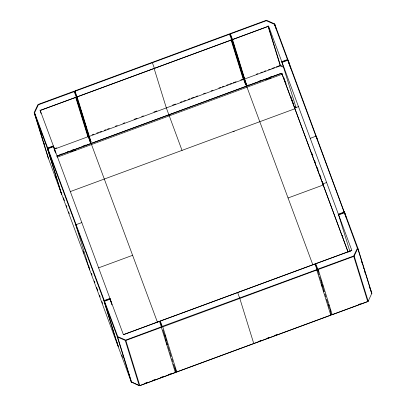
<?xml version="1.0" encoding="UTF-8"?>
<svg xmlns="http://www.w3.org/2000/svg" width="406" height="406" viewBox="0 0 406 406"><rect width="100%" height="100%" fill="white"/><g stroke="black" fill="none" stroke-linecap="round" stroke-linejoin="round"><path stroke-width="0.61" d="M371.764 293.431L371.739 293.005A0.751 0.736 -17.2 0 1 371.713 293.568L368.171 301.211A0.751 0.736 -17.2 0 1 367.75 301.597L332.204 314.706A0.751 0.736 -17.2 0 1 331.245 314.274L330.799 315.223L176.777 372.023L175.818 371.597A0.751 0.736 -17.2 0 1 175.372 372.546L139.826 385.654A0.751 0.736 -17.2 0 1 139.253 385.634L131.605 382.198A0.751 0.736 -17.2 0 1 131.219 381.787L118.258 346.836M61.641 194.104L61.707 193.814M34.611 112.726L38.387 104.768L74.202 91.67L76.333 97.12L90.299 142.237L91.04 141.968L77.008 96.537M48.228 158.117L34.241 112.924A0.751 0.736 -17.2 0 1 34.266 112.36L37.829 104.789A0.751 0.736 -17.2 0 1 38.25 104.403L73.796 91.294A0.751 0.736 -17.2 0 1 74.755 91.726L76.704 96.983L91.507 144.541L157.396 322.115M315.305 263.829L317.253 269.082A0.751 0.736 -17.2 0 0 318.213 269.513L353.758 256.404A0.751 0.736 -17.2 0 0 354.179 256.019L357.747 248.447A0.751 0.736 -17.2 0 0 357.772 247.883L344.831 213.003A0.751 0.736 -17.2 0 0 343.872 212.571L338.518 214.546M89.102 136.446L243.326 79.459L243.778 79.662L245.726 84.915L246.467 84.646L232.394 39.088M161.446 326.805L125.703 340.096L117.786 336.655L104.657 301.577L104.87 301.13L110.224 299.156M161.385 326.992L159.507 321.283L123.404 334.681L40.204 110.442L268.63 26.197L351.829 250.436L315.675 263.692L317.812 269.137L353.626 256.039L357.392 248.289L344.461 213.14L344.004 212.937L338.65 214.911M176.478 372.003L331.017 315.005M245.726 84.915L231.76 39.793L229.486 34.317L75.338 91.142L75.125 91.589L77.074 96.846M244.615 79.008L280.277 65.833L283.89 67.34M179.021 314.168L160.248 321.014L162.268 326.378L316.675 269.665L316.888 269.219L314.934 263.961L179.609 313.955M74.755 91.726A0.751 0.736 -17.2 0 1 75.201 90.777L229.223 33.972A0.751 0.736 -17.2 0 1 230.182 34.403L232.13 39.661L246.609 86.168M76.358 97.191L40.204 110.442M77.094 96.917L231.785 39.869M232.521 39.595L268.63 26.197M34.241 112.924L47.182 147.804A0.751 0.736 -17.2 0 0 48.141 148.236L53.496 146.261L55.617 153.052M281.921 62.016L287.275 60.042A0.751 0.736 -17.2 0 1 288.235 60.474L345.42 215.185M53.628 146.627L48.273 148.601L48.065 149.048L104.144 300.196L104.601 300.399L109.955 298.425L111.944 304.85M282.058 62.382L287.412 60.408L287.864 60.611L343.948 211.759L343.735 212.206L338.381 214.18L350.023 251.796M48.065 149.048L47.695 149.185L61.682 194.378L61.616 194.032A0.751 0.736 -17.2 0 1 61.869 193.5M287.864 60.611L288.235 60.474L290.625 68.193M54.998 148.5L56.662 147.885M92.132 134.807L93.908 134.153M96.755 133.102L98.506 132.457M99.83 131.965L101.612 131.311M104.337 130.306L106.088 129.661M107.534 129.128L109.31 128.469M115.421 126.215L117.172 125.571M123.008 123.419L124.759 122.774M134.092 119.334L137.01 118.258M141.679 116.532L143.425 115.888M153.93 112.015L156.843 110.939M172.596 105.129L175.514 104.053M180.396 102.256L182.172 101.596M183.685 101.043L185.43 100.399M188.1 99.414L189.876 98.759M191.267 98.247L194.185 97.171M195.799 96.572L197.575 95.917M203.502 93.735L205.279 93.075M211.105 90.929L212.977 90.239M218.9 88.051L220.681 87.397M222.189 86.843L223.939 86.194M226.604 85.214L228.38 84.56M229.771 84.042L231.521 83.397M233.12 82.809L236.084 81.718M240.819 79.967L242.605 79.312M256.257 74.278L257.927 73.659M260.703 72.638L262.367 72.024M264.032 71.405L265.702 70.791M268.478 69.771L270.142 69.157M271.812 68.538L274.588 67.518M276.253 66.904L280.14 65.467M54.13 149.235L87.899 136.781L88.351 136.984L90.299 142.237M59.905 154.615L61.636 153.975M67.406 151.849L69.137 151.21M72.019 150.149L73.75 149.51M82.976 146.109L85.859 145.043M247.051 85.595L248.782 84.956M259.16 81.129L260.891 80.489M270.117 77.089L271.847 76.45M56.561 156.183L281.191 73.339A0.594 0.579 -17.2 0 1 281.947 73.679L348.16 252.146M57.124 156.056L281.211 73.41A0.594 0.579 -17.2 0 1 281.967 73.75M70.832 151.758L72.451 151.159M74.075 150.56L75.694 149.961M265.722 79.88L267.346 79.282M268.965 78.683L270.589 78.084M57.485 157.092L281.536 74.46A0.594 0.579 -17.2 0 1 282.292 74.8L347.978 251.827M295.888 107.138L294.543 107.636L294.893 108.757L70.324 191.576M295.756 106.773L296.025 107.504L298.699 106.514M233.064 131.64L234.252 131.199M326.358 182.604L322.841 183.898L323.191 185.019L288.032 197.986M98.622 267.843L132.605 255.308M104.144 300.196L103.774 300.333L117.765 345.526L61.616 194.032M343.948 211.759L344.318 211.622A0.751 0.736 -17.2 0 1 343.872 212.571M48.141 148.236A0.751 0.736 -17.2 0 0 47.695 149.185L103.774 300.333A0.751 0.736 -17.2 0 0 104.733 300.765L110.087 298.791L111.701 303.998M104.733 300.765A0.751 0.736 -17.2 0 0 104.286 301.714L117.232 336.594A0.751 0.736 -17.2 0 0 117.618 337.01L125.266 340.441A0.751 0.736 -17.2 0 0 125.84 340.461L161.38 327.353A0.751 0.736 -17.2 0 0 161.827 326.404L159.878 321.151M145.003 383.254L147.962 382.163M152.702 380.412L155.665 379.321M160.406 377.57L163.364 376.479M168.104 374.733L171.068 373.642M259.556 341.004L261.332 340.35M267.255 338.162L269.031 337.508M274.958 335.326L277.917 334.234M358.706 304.439L360.482 303.784M243.488 79.119L243.783 79.185M289.514 64.879L287.722 59.093L274.781 24.213A0.751 0.736 -17.2 0 0 274.395 23.802L266.747 20.366A0.751 0.736 -17.2 0 0 266.174 20.346L230.628 33.454A0.751 0.736 -17.2 0 0 230.182 34.403M280.713 65.488L282.145 66.132M131.458 382.056L131.585 382.127A0.751 0.736 -17.2 0 1 131.199 381.716L139.233 385.563A0.751 0.736 -17.2 0 0 139.806 385.583L175.346 372.475A0.751 0.736 -17.2 0 0 175.798 371.526L173.469 364.004M118.151 345.937L117.745 345.455L117.887 345.689A0.751 0.736 -17.2 0 0 118.425 345.932M369.171 286.098L371.759 293.076A0.751 0.736 -17.2 0 1 371.734 293.639L357.747 248.447M283.809 77.576L284.439 79.271M284.647 80.012L285.306 81.794M285.489 82.103L286.118 83.798M290.737 96.252L291.366 97.947M291.995 99.648L293.02 102.586M293.183 103.033L293.812 104.728M294.345 106.149L295.005 107.93M311.828 153.092L312.924 156.046M314.68 160.776L315.335 162.552M317.091 167.277L318.187 170.236M319.943 174.966L321.039 177.919M322.359 181.467L323.014 183.243M342.319 235.267L342.974 237.043M232.501 39.524L230.552 34.266L230.765 33.82L266.306 20.711L274.339 24.233L287.352 59.23L287.138 59.682L281.784 61.656L296.025 107.504M229.223 33.972L229.36 34.337M316.675 269.665L330.799 315.223M245.006 80.703L245.331 81.581M245.493 82.017L246.467 84.646M312.823 264.793L246.589 86.097M152.214 62.377L154.442 68.391M75.201 90.777L75.338 91.142M162.654 326.47L176.777 372.023M89.092 136.71L89.416 137.588M89.579 138.025L91.04 141.968M55.262 175.93L55.911 177.676M63.346 197.712L64.442 200.665M66.193 205.39L66.853 207.161M68.604 211.881L69.259 213.652M83.281 251.441L83.941 253.212M86.128 259.119L86.788 260.891M88.538 265.61L89.198 267.381M91.386 273.289L92.045 275.06M94.233 280.962L94.892 282.733M96.643 287.458L97.739 290.412M99.49 295.132L100.15 296.903M101.901 301.628L102.561 303.399M116.578 341.187L117.238 342.958M121.861 355.417L122.505 357.163M128.763 374.022L129.412 375.768M48.162 157.761L61.169 192.997A0.751 0.736 -17.2 0 0 61.56 193.408M357.772 247.883L371.759 293.076M361.538 261.373L362.071 263.108M363.147 266.575L363.68 268.305M364.755 271.771L365.288 273.502M344.831 213.003L346.617 218.788M354.179 256.019L368.171 301.211M353.758 256.404L367.75 301.597M351.829 250.436L123.404 334.681M317.578 140.258L316.274 136.046L310.24 138.355M274.781 24.213L276.39 29.42M274.395 23.802L274.933 25.537M268.209 25.989L280.546 65.838M267.94 25.979L280.277 65.833M281.947 73.679L282.292 74.8M281.13 73.222L281.536 74.46M318.213 269.513L332.204 314.706M318.005 270.173L318.543 271.903M321.222 280.566L321.76 282.297M322.476 284.611L323.014 286.342M328.555 304.246L329.088 305.982M330.164 309.443L330.697 311.179M317.614 270.239L319.045 274.867M319.583 276.603L320.836 280.653M321.197 281.81L324.242 291.64M324.957 293.954L325.851 296.847M326.566 299.161L327.82 303.211M328.18 304.368L328.718 306.104M328.896 306.682L329.611 308.996M330.149 310.732L331.225 314.203A0.751 0.736 -17.2 0 1 330.778 315.152L330.788 315.188M321.735 284.885L322.273 286.616M323.343 290.082L323.881 291.812M233.257 43.006L234.15 45.893M236.114 52.242L237.013 55.13M237.723 57.444L239.87 64.371M240.585 66.685L241.479 69.573M242.194 71.882L243.087 74.77M243.803 77.079L244.341 78.81M244.148 79.525L244.158 79.561A0.751 0.736 -17.2 0 0 244.006 79.292M231.445 39.808L243.778 79.662M231.029 39.737L243.326 79.459M253.786 343.623L239.799 298.43L237.617 292.559M182.045 150.453L166.313 107.859L154.041 68.218M164.902 335.001L165.44 336.731M166.155 339.046L166.688 340.776M175.093 367.922L175.986 370.81M162.902 329.875L165.947 339.71M166.485 341.441L167.561 344.912M168.094 346.648L168.815 348.962M168.992 349.541L169.53 351.276M169.886 352.433L171.139 356.483M171.855 358.797L172.753 361.69M165.415 339.314L165.952 341.05M166.663 343.359L167.201 345.095M161.38 327.353L175.372 372.546M76.937 97.435L77.47 99.171M78.546 102.637L79.079 104.367M79.794 106.676L80.687 109.564M81.048 110.721L81.941 113.609M82.296 114.766L83.55 118.806M83.905 119.963L84.443 121.693M84.621 122.272L85.159 124.008M85.519 125.16L86.412 128.047M87.483 131.514L88.021 133.244M76.013 97.13L88.351 136.984M75.739 97.506L87.899 136.781M125.84 340.461L139.826 385.654M125.266 340.441L139.253 385.634M117.618 337.01L131.605 382.198M117.232 336.594L131.219 381.787M81.814 222.6L75.734 224.762L89.726 269.954M104.286 301.714L118.278 346.907A0.751 0.736 -17.2 0 1 118.379 346.211M55.526 152.9L53.359 145.901L48.004 147.875L47.553 147.667L34.586 112.655M40.016 110.036L41.092 113.502M47.182 147.804L61.169 192.997M40.712 132.498L41.245 134.229M42.32 137.695L42.853 139.425M43.929 142.892L44.462 144.627M34.266 112.36L38.743 126.824M38.92 127.403L41.25 134.919M41.427 135.497L43.574 142.44M43.757 143.019L48.05 156.904M176.767 371.987L176.757 371.957A0.751 0.736 -17.2 0 1 175.798 371.526M287.722 59.093A0.751 0.736 -17.2 0 1 287.275 60.042M161.827 326.404A0.751 0.736 -17.2 0 0 162.786 326.835L316.807 270.031A0.751 0.736 -17.2 0 0 317.253 269.082M331.225 314.203A0.751 0.736 -17.2 0 0 332.184 314.635L367.724 301.526A0.751 0.736 -17.2 0 0 368.151 301.14M87.894 136.38A0.751 0.736 -17.2 0 1 88.188 136.386M88.579 136.614A0.751 0.736 -17.2 0 1 88.721 136.847A0.751 0.736 -17.2 0 1 88.675 136.578M87.787 136.487A0.751 0.736 -17.2 0 1 88.356 136.507M48.207 158.046A0.751 0.736 -17.2 0 1 48.182 157.619M61.534 193.337A0.751 0.736 -17.2 0 1 61.149 192.926M243.468 79.048A0.751 0.736 -17.2 0 1 243.762 79.114M282.155 74.12A0.985 0.969 -17.2 0 1 282.327 74.222M282.008 74.547A0.594 0.579 -17.2 0 1 282.317 74.871"/></g></svg>
